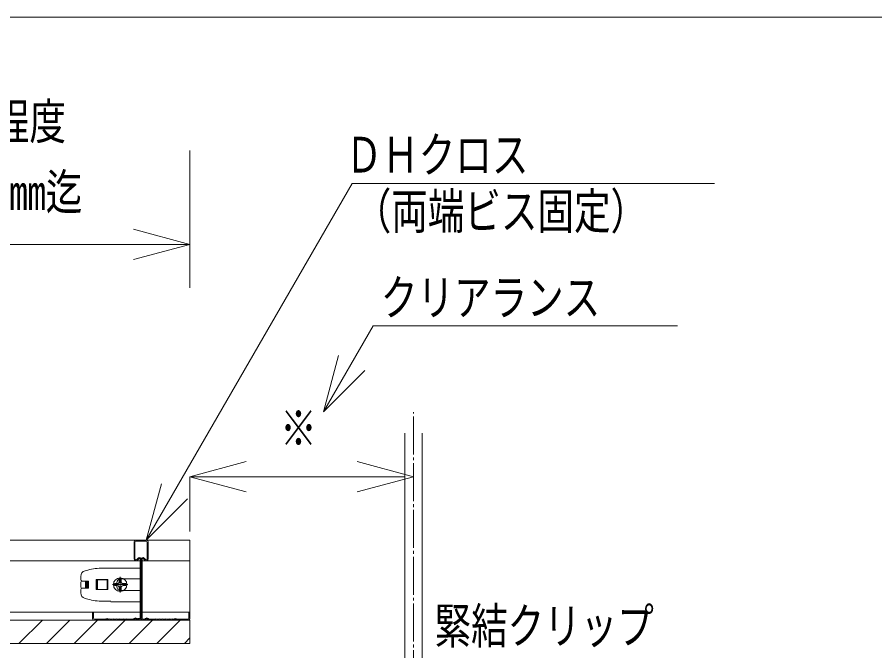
# Model space of a CAD drawing. Units: millimetres, scale not verified. Extents: x -205 to 205, y -142 to 142.
# Drawn here: x 127.1 to 171.11, y 109.98 to 142.5 of the extents above; entities that cross this region are included whole.
import ezdxf
from ezdxf.enums import TextEntityAlignment as Align

# ---------------------------------------------------------------- set-up
doc = ezdxf.new("R2010")
doc.units = ezdxf.units.MM
doc.header["$LTSCALE"] = 0.25
doc.linetypes.add('USER3', pattern=[9.6, 7.8, -0.6, 0.6, -0.6])
for name, color, linetype, lineweight in [('0-1_0-0 基本', 7, 'Continuous', 18), ('0-3_0-2 インサート', 7, 'Continuous', 18), ('F-1_F-0 図枠', 7, 'Continuous', 18)]:
    doc.layers.add(name, color=color, linetype=linetype, lineweight=lineweight)
doc.styles.add('ＭＳ ゴシック', font='')
doc.styles.get('ＭＳ ゴシック').set_extended_font_data('MS Gothic')

msp = doc.modelspace()

# ---------------------------------------------------------------- linework, layer by layer
at = {"layer": '0-1_0-0 基本', "color": 4, "linetype": 'USER3'}
msp.add_line((147.4419, 81.6583), (147.4419, 122.2367), dxfattribs=at)
at = {"layer": '0-1_0-0 基本'}
for p, q in [((146.9916, 95.4583), (146.9916, 121.1594)), ((147.8916, 95.4583), (147.8916, 121.1594)), ((135.965, 115.6583), (119.3416, 115.6583)), ((133.1, 115.5583), (133.1, 114.6983)), ((133.15, 114.6983), (133.15, 115.5583)), ((133.73, 115.6583), (133.2, 115.6583)), ((133.73, 115.6083), (133.2, 115.6083)), ((133.78, 114.6983), (133.78, 115.5583)), ((133.83, 115.5583), (133.83, 114.6983)), ((135.965, 111.9583), (135.965, 115.6583)), ((133.415, 114.5983), (119.1416, 114.5983)), ((133.2371, 114.6647), (133.3113, 114.739)), ((133.2707, 114.6276), (133.3467, 114.7036)), ((133.415, 114.6753), (133.415, 111.6583)), ((133.415, 114.6183), (133.415, 111.6383)), ((133.465, 114.6753), (133.465, 111.6583)), ((133.515, 114.6753), (133.515, 111.6583)), ((133.515, 114.5983), (135.965, 114.5983)), ((133.6592, 114.6276), (133.5832, 114.7036)), ((133.6928, 114.6647), (133.6186, 114.739)), ((130.5873, 114.0879), (130.7299, 114.1261)), ((131.5063, 114.2283), (133.415, 114.2283)), ((130.365, 113.7981), (130.365, 113.6383)), ((130.415, 113.5533), (130.715, 113.5533)), ((130.445, 113.5583), (130.765, 113.5583)), ((130.615, 113.5533), (130.615, 113.2033)), ((130.665, 113.5533), (130.665, 113.2033)), ((130.715, 113.5533), (130.715, 113.2033)), ((130.765, 113.5583), (130.765, 113.1983)), ((131.2269, 113.6283), (131.2269, 113.1283)), ((132.3392, 113.5283), (132.3392, 113.6741)), ((132.3864, 113.6783), (133.415, 113.6783)), ((132.3892, 112.9783), (132.3892, 113.7783)), ((132.4392, 113.5283), (132.4392, 113.6741)), ((130.365, 113.5033), (130.365, 113.2533)), ((130.365, 112.9585), (130.365, 113.1183)), ((130.415, 113.2033), (130.715, 113.2033)), ((130.445, 113.1983), (130.765, 113.1983)), ((131.9892, 113.3783), (132.7892, 113.3783)), ((132.0934, 113.4283), (132.2392, 113.4283)), ((132.0934, 113.3283), (132.2392, 113.3283)), ((132.215, 113.4783), (132.215, 113.2783)), ((132.3392, 113.0825), (132.3392, 113.2283)), ((132.4392, 113.0825), (132.4392, 113.2283)), ((132.5392, 113.4283), (132.685, 113.4283)), ((132.5392, 113.3283), (132.685, 113.3283)), ((130.5873, 112.6687), (130.7299, 112.6306)), ((132.415, 113.0783), (133.415, 113.0783)), ((131.5063, 112.5283), (131.915, 112.5283)), ((133.415, 112.4983), (131.915, 112.4983)), ((63.5068, 111.9584), (135.965, 111.9584)), ((130.965, 111.6583), (130.965, 111.9583)), ((130.965, 111.9583), (131.015, 111.9583)), ((131.015, 111.9583), (131.015, 111.6583)), ((135.965, 111.9583), (133.515, 111.9583)), ((135.915, 111.9583), (135.915, 111.6583)), ((135.915, 111.9583), (135.965, 111.9583)), ((135.965, 111.6583), (135.965, 111.9583)), ((135.965, 111.5584), (63.5068, 111.5584)), ((63.5068, 111.5584), (135.965, 111.5584)), ((127.1982, 110.3584), (128.3982, 111.5584)), ((128.6124, 110.3584), (129.8124, 111.5584)), ((130.0267, 110.3584), (131.2267, 111.5584)), ((131.065, 111.6083), (131.6377, 111.6083)), ((131.065, 111.5583), (131.6377, 111.5583)), ((131.4409, 110.3584), (132.6409, 111.5584)), ((131.6655, 111.6278), (131.6518, 111.6142)), ((131.7008, 111.5925), (131.6872, 111.5788)), ((131.7291, 111.5925), (131.7427, 111.5788)), ((131.7781, 111.6142), (131.7645, 111.6278)), ((131.8084, 111.6083), (131.7922, 111.6083)), ((131.8084, 111.5583), (131.7922, 111.5583)), ((131.9215, 111.6083), (131.9784, 111.6083)), ((131.9784, 111.5583), (131.9215, 111.5583)), ((132.0915, 111.6083), (132.1484, 111.6083)), ((132.1484, 111.5583), (132.0915, 111.5583)), ((132.2615, 111.6083), (132.3184, 111.6083)), ((132.3184, 111.5583), (132.2615, 111.5583)), ((132.4315, 111.6083), (132.4884, 111.6083)), ((132.4884, 111.5583), (132.4315, 111.5583)), ((132.6015, 111.6083), (132.6584, 111.6083)), ((132.6584, 111.5583), (132.6015, 111.5583)), ((133.0598, 111.6083), (132.7715, 111.6083)), ((132.7715, 111.5583), (133.0585, 111.5583)), ((132.8551, 110.3584), (134.0551, 111.5584)), ((133.0904, 111.6226), (133.106, 111.6412)), ((133.1443, 111.609), (133.1287, 111.5905)), ((133.2056, 111.609), (133.2212, 111.5905)), ((133.2595, 111.6226), (133.2439, 111.6412)), ((133.365, 111.6083), (133.2901, 111.6083)), ((133.2901, 111.5583), (133.365, 111.5583)), ((133.295, 111.6383), (133.415, 111.6383)), ((133.565, 111.6083), (133.6398, 111.6083)), ((133.6398, 111.5583), (133.565, 111.5583)), ((133.6704, 111.6226), (133.686, 111.6412)), ((133.7243, 111.609), (133.7087, 111.5905)), ((133.7856, 111.609), (133.8012, 111.5905)), ((133.8395, 111.6226), (133.8239, 111.6412)), ((133.8701, 111.6083), (134.1584, 111.6083)), ((134.1584, 111.5583), (133.8715, 111.5583)), ((134.2693, 110.3584), (135.4693, 111.5584)), ((134.3284, 111.6083), (134.2715, 111.6083)), ((134.2715, 111.5583), (134.3284, 111.5583)), ((134.4984, 111.6083), (134.4415, 111.6083)), ((134.4984, 111.5583), (134.4415, 111.5583)), ((134.6684, 111.6083), (134.6115, 111.6083)), ((134.6115, 111.5583), (134.6684, 111.5583)), ((134.8384, 111.6083), (134.7815, 111.6083)), ((134.7815, 111.5583), (134.8384, 111.5583)), ((135.0084, 111.6083), (134.9515, 111.6083)), ((135.0084, 111.5583), (134.9515, 111.5583)), ((135.1215, 111.6083), (135.1377, 111.6083)), ((135.1215, 111.5583), (135.1377, 111.5583)), ((135.1518, 111.6142), (135.1655, 111.6278)), ((135.2008, 111.5925), (135.1872, 111.5788)), ((135.2291, 111.5925), (135.2427, 111.5788)), ((135.2645, 111.6278), (135.2781, 111.6142)), ((135.865, 111.6083), (135.2922, 111.6083)), ((135.865, 111.5583), (135.2922, 111.5583)), ((135.965, 110.3584), (135.965, 111.5584)), ((135.6835, 110.3584), (135.965, 110.6398)), ((63.5068, 110.3584), (135.965, 110.3584))]:
    msp.add_line(p, q, dxfattribs=at)
msp.add_lwpolyline([(131.205, 113.1233), (131.155, 113.1233), (131.155, 113.6333), (131.205, 113.6333)], dxfattribs=at)
for points in [[(131.2047, 113.1283), (131.715, 113.1283), (131.715, 113.6283), (131.2047, 113.6283)], [(131.205, 113.1233), (131.755, 113.1233), (131.755, 113.6333), (131.205, 113.6333)]]:
    msp.add_lwpolyline(points, close=True, dxfattribs=at)
msp.add_circle((132.3892, 113.3783), 0.35, dxfattribs=at)
for centre, radius, start, end in [((133.2, 115.5583), 0.1, 90, 180), ((133.2, 115.5583), 0.05, 90, 180), ((133.73, 115.5583), 0.1, 0, 90), ((133.73, 115.5583), 0.05, 0, 90), ((133.2, 114.6983), 0.1, 180, 253.00111), ((133.2, 114.6983), 0.05, 180, 317.84797), ((133.2, 114.6983), 0.1, 253.00111, 315), ((133.375, 114.6753), 0.09, 0, 135), ((133.375, 114.6753), 0.04, 0, 135), ((133.555, 114.6753), 0.09, 45, 180), ((133.555, 114.6753), 0.04, 45, 180), ((133.73, 114.6983), 0.1, 225, 0), ((133.73, 114.6983), 0.05, 222.15203, 0), ((130.665, 113.7981), 0.3, 105, 180), ((131.5063, 111.2283), 3, 90, 105), ((130.445, 113.6383), 0.08, 180, 270), ((130.415, 113.5033), 0.05, 90, 180), ((132.415, 113.4783), 0.2, 98.12325, 180), ((132.3892, 113.3783), 0.3, 80.40593, 99.59407), ((130.415, 113.2533), 0.05, 180, 270), ((130.445, 113.1183), 0.08, 90, 180), ((132.3892, 113.3783), 0.3, 170.40593, 189.59407), ((132.415, 113.2783), 0.2, 180, 270), ((132.2392, 113.5283), 0.1, 270, 0), ((132.2392, 113.2283), 0.1, 0, 90), ((132.5392, 113.5283), 0.1, 180, 270), ((132.5392, 113.2283), 0.1, 90, 180), ((132.3892, 113.3783), 0.3, 350.40593, 9.59407), ((130.665, 112.9585), 0.3, 180, 255), ((132.3892, 113.3783), 0.3, 260.40593, 279.59407), ((131.5063, 115.5283), 3, 255, 270), ((131.065, 111.6583), 0.1, 180, 270), ((131.065, 111.6583), 0.05, 180, 270), ((131.6377, 111.6283), 0.02, 270, 315), ((131.6377, 111.6283), 0.07, 270, 315), ((131.715, 111.5783), 0.07, 45, 135), ((131.715, 111.5783), 0.02, 45, 135), ((131.7922, 111.6283), 0.07, 225, 270), ((131.7922, 111.6283), 0.02, 225, 270), ((131.8084, 111.6283), 0.02, 270, 308.94244), ((131.8084, 111.6283), 0.07, 270, 308.94244), ((131.865, 111.5583), 0.07, 51.05756, 128.94244), ((131.865, 111.5583), 0.02, 53.1301, 128.94244), ((131.9215, 111.6283), 0.07, 231.05756, 270), ((131.9215, 111.6283), 0.02, 231.05756, 270), ((131.9784, 111.6283), 0.02, 270, 308.94244), ((131.9784, 111.6283), 0.07, 270, 308.94244), ((132.035, 111.5583), 0.07, 51.05756, 128.94244), ((132.035, 111.5583), 0.02, 51.05756, 126.8699), ((132.0915, 111.6283), 0.07, 231.05756, 270), ((132.0915, 111.6283), 0.02, 231.05756, 270), ((132.1484, 111.6283), 0.02, 270, 308.94244), ((132.1484, 111.6283), 0.07, 270, 308.94244), ((132.205, 111.5583), 0.07, 51.05756, 128.94244), ((132.205, 111.5583), 0.02, 51.05756, 126.8699), ((132.2615, 111.6283), 0.07, 231.05756, 270), ((132.2615, 111.6283), 0.02, 231.05756, 270), ((132.3184, 111.6283), 0.02, 270, 308.94244), ((132.3184, 111.6283), 0.07, 270, 308.94244), ((132.375, 111.5583), 0.07, 51.05756, 128.94244), ((132.375, 111.5583), 0.02, 51.05756, 126.8699), ((132.4315, 111.6283), 0.07, 231.05756, 270), ((132.4315, 111.6283), 0.02, 231.05756, 270), ((132.4884, 111.6283), 0.02, 270, 308.94244), ((132.4884, 111.6283), 0.07, 270, 308.94244), ((132.545, 111.5583), 0.07, 51.05756, 128.94244), ((132.545, 111.5583), 0.02, 51.05756, 126.8699), ((132.6015, 111.6283), 0.07, 231.05756, 270), ((132.6015, 111.6283), 0.02, 231.05756, 270), ((132.6584, 111.6283), 0.02, 270, 308.94244), ((132.6584, 111.6283), 0.07, 270, 308.94244), ((132.715, 111.5583), 0.07, 51.05756, 128.94244), ((132.715, 111.5583), 0.02, 51.05756, 126.8699), ((132.7715, 111.6283), 0.07, 231.05756, 270), ((132.7715, 111.6283), 0.02, 231.05756, 270), ((133.0598, 111.6483), 0.04, 270, 320), ((133.0598, 111.6483), 0.09, 270, 320), ((133.175, 111.5833), 0.09, 40, 140), ((133.175, 111.5833), 0.04, 40, 140), ((133.2901, 111.6483), 0.09, 220, 270), ((133.2901, 111.6483), 0.04, 220, 270), ((133.365, 111.6583), 0.05, 270, 0), ((133.365, 111.6583), 0.1, 270, 0), ((133.565, 111.6583), 0.1, 180, 270), ((133.565, 111.6583), 0.05, 180, 270), ((133.6398, 111.6483), 0.04, 270, 320), ((133.6398, 111.6483), 0.09, 270, 320), ((133.755, 111.5833), 0.09, 40, 140), ((133.755, 111.5833), 0.04, 40, 140), ((133.8701, 111.6483), 0.09, 220, 270), ((133.8701, 111.6483), 0.04, 220, 270), ((134.1584, 111.6283), 0.02, 270, 308.94244), ((134.1584, 111.6283), 0.07, 270, 308.94244), ((134.215, 111.5583), 0.07, 51.05756, 128.94244), ((134.215, 111.5583), 0.02, 53.1301, 128.94244), ((134.2715, 111.6283), 0.07, 231.05756, 270), ((134.2715, 111.6283), 0.02, 231.05756, 270), ((134.3284, 111.6283), 0.02, 270, 308.94244), ((134.3284, 111.6283), 0.07, 270, 308.94244), ((134.385, 111.5583), 0.07, 51.05756, 128.94244), ((134.385, 111.5583), 0.02, 53.1301, 128.94244), ((134.4415, 111.6283), 0.07, 231.05756, 270), ((134.4415, 111.6283), 0.02, 231.05756, 270), ((134.4984, 111.6283), 0.02, 270, 308.94244), ((134.4984, 111.6283), 0.07, 270, 308.94244), ((134.555, 111.5583), 0.07, 51.05756, 128.94244), ((134.555, 111.5583), 0.02, 53.1301, 128.94244), ((134.6115, 111.6283), 0.07, 231.05756, 270), ((134.6115, 111.6283), 0.02, 231.05756, 270), ((134.6684, 111.6283), 0.02, 270, 308.94244), ((134.6684, 111.6283), 0.07, 270, 308.94244), ((134.725, 111.5583), 0.07, 51.05756, 128.94244), ((134.725, 111.5583), 0.02, 53.1301, 128.94244), ((134.7815, 111.6283), 0.07, 231.05756, 270), ((134.7815, 111.6283), 0.02, 231.05756, 270), ((134.8384, 111.6283), 0.02, 270, 308.94244), ((134.8384, 111.6283), 0.07, 270, 308.94244), ((134.895, 111.5583), 0.07, 51.05756, 128.94244), ((134.895, 111.5583), 0.02, 53.1301, 128.94244), ((134.9515, 111.6283), 0.07, 231.05756, 270), ((134.9515, 111.6283), 0.02, 231.05756, 270), ((135.0084, 111.6283), 0.02, 270, 308.94244), ((135.0084, 111.6283), 0.07, 270, 308.94244), ((135.065, 111.5583), 0.07, 51.05756, 128.94244), ((135.065, 111.5583), 0.02, 51.05756, 126.8699), ((135.1215, 111.6283), 0.07, 231.05756, 270), ((135.1215, 111.6283), 0.02, 231.05756, 270), ((135.1377, 111.6283), 0.02, 270, 315), ((135.1377, 111.6283), 0.07, 270, 315), ((135.215, 111.5783), 0.07, 45, 135), ((135.215, 111.5783), 0.02, 45, 135), ((135.2922, 111.6283), 0.07, 225, 270), ((135.2922, 111.6283), 0.02, 225, 270), ((135.865, 111.6583), 0.1, 270, 0), ((135.865, 111.6583), 0.05, 270, 0)]:
    msp.add_arc(centre, radius, start, end, dxfattribs=at)
at = {"layer": '0-3_0-2 インサート'}
for p, q in [((135.965, 128.6105), (135.965, 135.6583)), ((144.3018, 133.963), (162.8885, 133.963)), ((135.965, 130.8388), (133.0672, 131.6152)), ((117.4427, 130.8388), (135.965, 130.8388)), ((135.965, 130.8388), (133.0672, 130.0623)), ((142.8146, 122.2443), (145.367, 126.6651)), ((160.9898, 126.6651), (145.367, 126.6651)), ((142.8146, 122.2443), (143.5911, 125.1421)), ((142.8146, 122.2443), (144.936, 124.3656)), ((135.965, 118.9144), (138.8627, 119.6908)), ((147.4419, 118.9144), (144.5441, 119.6908)), ((135.965, 118.9144), (138.8627, 118.1379)), ((135.965, 118.9144), (146.9916, 118.9144)), ((135.965, 118.9144), (135.965, 116.108)), ((147.4419, 118.9144), (144.5441, 118.1379)), ((133.73, 115.6521), (134.5064, 118.5499))]:
    msp.add_line(p, q, dxfattribs=at)
msp.add_lwpolyline([(144.3018, 133.963), (133.73, 115.6521), (135.8513, 117.7734)], dxfattribs=at)
at = {"layer": 'F-1_F-0 図枠'}
msp.add_line((205, 142.5), (-205, 142.5), dxfattribs=at)

# ---------------------------------------------------------------- texts
at = {"layer": '0-3_0-2 インサート', "style": 'ＭＳ ゴシック', "width": 0.75}
for s, p in [('150mm程度', (121.1808, 135.6831)), ('ＤＨクロス', (143.9616, 133.9758)), ('最大500mm迄', (120.1461, 132.0616)), ('（両端ビス固定）', (144.4252, 131.0805)), ('クリアランス', (145.77, 126.6511)), ('※', (140.601, 119.9394)), ('緊結クリップ', (148.521, 109.8006))]:
    msp.add_text(s, height=1.833, dxfattribs=at).set_placement(p, align=Align.BOTTOM_LEFT)

doc.saveas('drawing.dxf')
